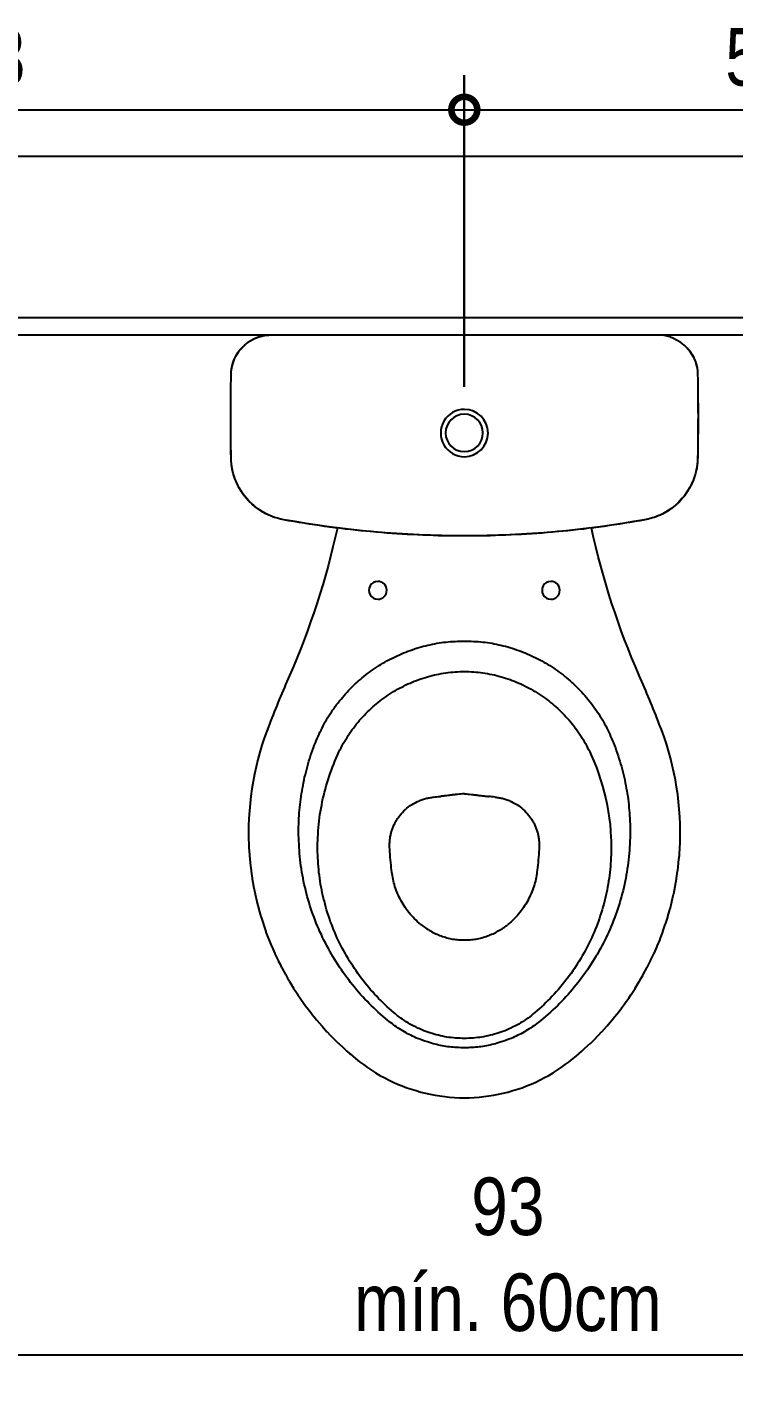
# Model space of a CAD drawing. Header units: metres. Extents: x 3 to 168, y -142 to 28.
# Drawn here: x 25.705 to 26.319, y -80.226 to -79.042 of the extents above; entities that cross this region are included whole.
import ezdxf

# ---------------------------------------------------------------- set-up
doc = ezdxf.new("R2010")
doc.units = ezdxf.units.M
for name, color, linetype in [('ARQ-ALV ACAB', 4, 'Continuous'), ('ARQ-ALV OSSO', 5, 'Continuous'), ('ARQ-DIM', 2, 'Continuous'), ('ARQ-HID', 2, 'Continuous')]:
    doc.layers.add(name, color=color, linetype=linetype)
doc.styles.add('Adesa', font='ARIALN.TTF')
doc.dimstyles.new('ADESA 1-0025', dxfattribs={"dimtxt": 0.05, "dimasz": 0.045, "dimexe": 0.03, "dimexo": 0.04, "dimgap": 0.02, "dimtad": 1, "dimtoh": 1, "dimdec": 0, "dimlfac": 100, "dimzin": 4, "dimtxsty": 'Adesa', "dimblk": 'DOTSMALL', "dimcen": 1, "dimdle": 0.03, "dimclrd": 1, "dimclre": 1, "dimclrt": 256, "dimazin": 1, "dimtm": 1e-09, "dimtfac": 1, "dimtdec": 0, "dimtix": 1, "dimtmove": 2, "dimatfit": 0, "dimldrblk": 'DOTSMALL', "dimfxl": 0.8, "dimtvp": 2, "dimtolj": 1, "dimtzin": 0, "dimarcsym": 0})

# ---------------------------------------------------------------- blocks, each defined once
blk = doc.blocks.new('ARQ-HID-BACIA CX')
blk.add_line((-0.0001, -0.175), (-0.0001, 0.175))
for points in [[(-0.0137, -0.1957), (-0.0142, -0.196), (-0.0147, -0.1964), (-0.0153, -0.1968), (-0.0158, -0.1971), (-0.0163, -0.1975), (-0.0168, -0.1978), (-0.0174, -0.1981), (-0.0179, -0.1984), (-0.0185, -0.1987), (-0.019, -0.199), (-0.0196, -0.1993), (-0.0202, -0.1995), (-0.0207, -0.1998), (-0.0213, -0.2), (-0.0219, -0.2003), (-0.0225, -0.2005), (-0.0231, -0.2007), (-0.0237, -0.2009), (-0.0243, -0.2011), (-0.0249, -0.2013), (-0.0255, -0.2015), (-0.0261, -0.2016), (-0.0267, -0.2018), (-0.0273, -0.2019), (-0.0279, -0.2021), (-0.0285, -0.2022), (-0.0292, -0.2023), (-0.0298, -0.2024), (-0.0304, -0.2025), (-0.031, -0.2025), (-0.0316, -0.2026), (-0.0323, -0.2026), (-0.0329, -0.2027), (-0.0335, -0.2027), (-0.0342, -0.2027, -0.00878), (-0.1068, -0.2028), (-0.1079, -0.2027), (-0.1091, -0.2026), (-0.1102, -0.2026), (-0.1114, -0.2025), (-0.1125, -0.2024), (-0.1136, -0.2022), (-0.1148, -0.2021), (-0.1159, -0.2019), (-0.117, -0.2017), (-0.1181, -0.2014), (-0.1192, -0.2012), (-0.1203, -0.2009), (-0.1214, -0.2006), (-0.1225, -0.2002), (-0.1236, -0.1999), (-0.1247, -0.1995), (-0.1258, -0.1991), (-0.1268, -0.1987), (-0.1279, -0.1982), (-0.1289, -0.1978), (-0.13, -0.1973), (-0.131, -0.1968), (-0.132, -0.1962), (-0.133, -0.1957), (-0.134, -0.1951), (-0.135, -0.1945), (-0.1359, -0.1939), (-0.1369, -0.1933), (-0.1378, -0.1926), (-0.1388, -0.192), (-0.1397, -0.1913), (-0.1406, -0.1906), (-0.1415, -0.1899), (-0.1423, -0.1891), (-0.1432, -0.1884), (-0.144, -0.1876), (-0.1449, -0.1868), (-0.1457, -0.186), (-0.1465, -0.1851), (-0.1472, -0.1843), (-0.148, -0.1834), (-0.1487, -0.1826), (-0.1494, -0.1817), (-0.1501, -0.1808), (-0.1508, -0.1799), (-0.1515, -0.1789), (-0.1521, -0.178), (-0.1527, -0.177), (-0.1533, -0.1761), (-0.1539, -0.1751), (-0.1545, -0.1741), (-0.155, -0.1731), (-0.1556, -0.1721), (-0.1561, -0.171), (-0.1566, -0.17), (-0.157, -0.169), (-0.1575, -0.1679), (-0.1579, -0.1668), (-0.1583, -0.1658), (-0.1586, -0.1647), (-0.159, -0.1636), (-0.1593, -0.1625), (-0.1596, -0.1614), (-0.1598, -0.1603), (-0.1601, -0.1592), (-0.1604, -0.158), (-0.1606, -0.1569), (-0.1614, -0.1525), (-0.1622, -0.148), (-0.1629, -0.1436), (-0.1636, -0.1392), (-0.1643, -0.1347), (-0.165, -0.1302), (-0.1657, -0.1258), (-0.1663, -0.1213), (-0.1669, -0.1169), (-0.1675, -0.1124), (-0.168, -0.1079), (-0.1686, -0.1034), (-0.1691, -0.099), (-0.1696, -0.0945), (-0.1701, -0.09), (-0.1705, -0.0855), (-0.1709, -0.081), (-0.1713, -0.0765), (-0.1717, -0.072), (-0.1721, -0.0675), (-0.1724, -0.0631), (-0.1727, -0.0586), (-0.173, -0.0541), (-0.1733, -0.0496), (-0.1735, -0.0451), (-0.1737, -0.0406), (-0.1739, -0.0361), (-0.1741, -0.0315), (-0.1742, -0.027), (-0.1744, -0.0225), (-0.1745, -0.018), (-0.1745, -0.0135), (-0.1746, -0.009), (-0.1746, -0.0045), (-0.1746, 0), (-0.1746, 0.0045), (-0.1746, 0.009), (-0.1745, 0.0135), (-0.1745, 0.018), (-0.1744, 0.0225), (-0.1742, 0.027), (-0.1741, 0.0315), (-0.1739, 0.0361), (-0.1737, 0.0406), (-0.1735, 0.0451), (-0.1733, 0.0496), (-0.173, 0.0541), (-0.1727, 0.0586), (-0.1724, 0.0631), (-0.1721, 0.0675), (-0.1717, 0.072), (-0.1713, 0.0765), (-0.1709, 0.081), (-0.1705, 0.0855), (-0.1701, 0.09), (-0.1696, 0.0945), (-0.1691, 0.099), (-0.1686, 0.1034), (-0.168, 0.1079), (-0.1675, 0.1124), (-0.1669, 0.1169), (-0.1663, 0.1213), (-0.1657, 0.1258), (-0.165, 0.1302), (-0.1643, 0.1347), (-0.1636, 0.1392), (-0.1629, 0.1436), (-0.1622, 0.148), (-0.1614, 0.1525), (-0.1606, 0.1569), (-0.1604, 0.158), (-0.1601, 0.1592), (-0.1598, 0.1603), (-0.1596, 0.1614), (-0.1593, 0.1625), (-0.159, 0.1636), (-0.1586, 0.1647), (-0.1583, 0.1658), (-0.1579, 0.1668), (-0.1575, 0.1679), (-0.157, 0.169), (-0.1566, 0.17), (-0.1561, 0.171), (-0.1556, 0.1721), (-0.155, 0.1731), (-0.1545, 0.1741), (-0.1539, 0.1751), (-0.1533, 0.1761), (-0.1527, 0.177), (-0.1521, 0.178), (-0.1515, 0.1789), (-0.1508, 0.1799), (-0.1501, 0.1808), (-0.1494, 0.1817), (-0.1487, 0.1826), (-0.148, 0.1834), (-0.1472, 0.1843), (-0.1465, 0.1851), (-0.1457, 0.186), (-0.1449, 0.1868), (-0.144, 0.1876), (-0.1432, 0.1884), (-0.1423, 0.1891), (-0.1415, 0.1899), (-0.1406, 0.1906), (-0.1397, 0.1913), (-0.1388, 0.192), (-0.1378, 0.1926), (-0.1369, 0.1933), (-0.1359, 0.1939), (-0.135, 0.1945), (-0.134, 0.1951), (-0.133, 0.1957), (-0.132, 0.1962), (-0.131, 0.1968), (-0.13, 0.1973), (-0.1289, 0.1978), (-0.1279, 0.1982), (-0.1268, 0.1987), (-0.1258, 0.1991), (-0.1247, 0.1995), (-0.1236, 0.1999), (-0.1225, 0.2002), (-0.1214, 0.2006), (-0.1203, 0.2009), (-0.1192, 0.2012), (-0.1181, 0.2014), (-0.117, 0.2017), (-0.1159, 0.2019), (-0.1148, 0.2021), (-0.1136, 0.2022), (-0.1125, 0.2024), (-0.1114, 0.2025), (-0.1102, 0.2026), (-0.1091, 0.2026), (-0.1079, 0.2027), (-0.1068, 0.2028, -0.00878), (-0.0342, 0.2027), (-0.0335, 0.2027), (-0.0329, 0.2027), (-0.0323, 0.2026), (-0.0316, 0.2026), (-0.031, 0.2025), (-0.0304, 0.2025), (-0.0298, 0.2024), (-0.0292, 0.2023), (-0.0285, 0.2022), (-0.0279, 0.2021), (-0.0273, 0.2019), (-0.0267, 0.2018), (-0.0261, 0.2016), (-0.0255, 0.2015), (-0.0249, 0.2013), (-0.0243, 0.2011), (-0.0237, 0.2009), (-0.0231, 0.2007), (-0.0225, 0.2005), (-0.0219, 0.2003), (-0.0213, 0.2), (-0.0207, 0.1998), (-0.0202, 0.1995), (-0.0196, 0.1993), (-0.019, 0.199), (-0.0185, 0.1987), (-0.0179, 0.1984), (-0.0174, 0.1981), (-0.0168, 0.1978), (-0.0163, 0.1975), (-0.0158, 0.1971), (-0.0153, 0.1968), (-0.0147, 0.1964), (-0.0142, 0.196), (-0.0137, 0.1957)], [(-0.0131, 0.195, 0.018828), (-0.0135, 0.1954)], [(-0.0133, -0.1951), (-0.0133, -0.1951), (-0.0133, -0.1951), (-0.0133, -0.1951), (-0.0132, -0.1951), (-0.0132, -0.195), (-0.0132, -0.195), (-0.0131, -0.1949), (-0.013, -0.1948), (-0.0129, -0.1947), (-0.0128, -0.1946), (-0.0126, -0.1945), (-0.0125, -0.1943), (-0.0116, -0.1935, 0.212488), (-0.0001, -0.1677), (-0.0001, 0.1677, 0.212488), (-0.0116, 0.1935), (-0.0125, 0.1943), (-0.0126, 0.1945), (-0.0128, 0.1946), (-0.0129, 0.1947), (-0.013, 0.1948), (-0.0131, 0.1949), (-0.0132, 0.195), (-0.0132, 0.195), (-0.0132, 0.1951), (-0.0133, 0.1951), (-0.0133, 0.1951), (-0.0133, 0.1951)], [(-0.0123, 0.1942, 0.002919), (-0.0115, 0.1935)], [(-0.1676, 0.1104), (-0.1678, 0.1104), (-0.176, 0.1123), (-0.1842, 0.1142), (-0.1925, 0.1163), (-0.2008, 0.1185), (-0.209, 0.1208), (-0.2171, 0.1231), (-0.2253, 0.1256), (-0.2335, 0.1282), (-0.2415, 0.1309), (-0.2493, 0.1336), (-0.2571, 0.1363), (-0.2648, 0.1392), (-0.2725, 0.1422), (-0.2803, 0.1453), (-0.288, 0.1486), (-0.2958, 0.1519, 0.011149), (-0.3381, 0.1694), (-0.3442, 0.1717), (-0.3503, 0.1739), (-0.3564, 0.1759), (-0.3626, 0.1778), (-0.3689, 0.1795), (-0.3751, 0.181), (-0.3815, 0.1824), (-0.3878, 0.1836), (-0.3942, 0.1847), (-0.4006, 0.1855), (-0.407, 0.1863), (-0.4135, 0.1868), (-0.42, 0.1872), (-0.4264, 0.1875), (-0.4329, 0.1875), (-0.4381, 0.1875), (-0.4384, 0.1875), (-0.4417, 0.1874), (-0.4449, 0.1872), (-0.4453, 0.1872), (-0.4517, 0.1868), (-0.4521, 0.1868), (-0.4553, 0.1865), (-0.4585, 0.1862), (-0.4589, 0.1862), (-0.4653, 0.1854), (-0.4657, 0.1853), (-0.472, 0.1844), (-0.4724, 0.1844), (-0.4788, 0.1833), (-0.4792, 0.1832), (-0.4855, 0.1819), (-0.4859, 0.1818), (-0.4921, 0.1804), (-0.4925, 0.1803), (-0.4988, 0.1787), (-0.4991, 0.1786), (-0.5053, 0.1768), (-0.5057, 0.1767), (-0.5118, 0.1747), (-0.5122, 0.1746), (-0.5183, 0.1725), (-0.5187, 0.1724), (-0.5247, 0.1701), (-0.5251, 0.17), (-0.531, 0.1675), (-0.5314, 0.1674), (-0.5373, 0.1648), (-0.5376, 0.1646), (-0.5435, 0.1618), (-0.5438, 0.1617), (-0.5467, 0.1602), (-0.5496, 0.1588), (-0.5499, 0.1586), (-0.5556, 0.1555), (-0.5559, 0.1553), (-0.5587, 0.1537), (-0.5615, 0.1521), (-0.5618, 0.1519), (-0.5646, 0.1502), (-0.5674, 0.1485), (-0.5677, 0.1484), (-0.5704, 0.1466), (-0.5731, 0.1448), (-0.5734, 0.1446), (-0.5761, 0.1428), (-0.5788, 0.1409), (-0.579, 0.1407), (-0.5817, 0.1388), (-0.5843, 0.1369), (-0.5846, 0.1367), (-0.5872, 0.1347), (-0.5897, 0.1327), (-0.59, 0.1325), (-0.5925, 0.1305), (-0.595, 0.1284), (-0.5953, 0.1282), (-0.6002, 0.124), (-0.6005, 0.1237), (-0.6053, 0.1194), (-0.6055, 0.1191), (-0.6079, 0.1169), (-0.6102, 0.1146), (-0.6105, 0.1144), (-0.6151, 0.1098), (-0.6153, 0.1095), (-0.6197, 0.1048), (-0.62, 0.1045), (-0.6221, 0.1021), (-0.6243, 0.0997), (-0.6245, 0.0994), (-0.6266, 0.097), (-0.6287, 0.0945), (-0.6314, 0.0911), (-0.6339, 0.0877), (-0.6364, 0.0842), (-0.6388, 0.0807), (-0.641, 0.0771), (-0.6432, 0.0734), (-0.6452, 0.0696), (-0.6472, 0.0658), (-0.649, 0.062), (-0.6508, 0.0581), (-0.6524, 0.0541), (-0.6539, 0.0501), (-0.6553, 0.0461), (-0.6565, 0.042), (-0.6577, 0.0379), (-0.6587, 0.0338), (-0.6596, 0.0296), (-0.6604, 0.0254), (-0.6611, 0.0212), (-0.6617, 0.017), (-0.6621, 0.0128), (-0.6624, 0.0085), (-0.6626, 0.0043), (-0.6626, 0), (-0.6626, -0.0043), (-0.6624, -0.0085), (-0.6621, -0.0128), (-0.6617, -0.017), (-0.6611, -0.0212), (-0.6604, -0.0254), (-0.6596, -0.0296), (-0.6587, -0.0338), (-0.6577, -0.0379), (-0.6565, -0.042), (-0.6553, -0.0461), (-0.6539, -0.0501), (-0.6524, -0.0541), (-0.6508, -0.0581), (-0.649, -0.062), (-0.6472, -0.0658), (-0.6452, -0.0696), (-0.6432, -0.0734), (-0.641, -0.0771), (-0.6388, -0.0807), (-0.6364, -0.0842), (-0.6339, -0.0877), (-0.6314, -0.0911), (-0.6287, -0.0945), (-0.6266, -0.097), (-0.6245, -0.0994), (-0.6243, -0.0997), (-0.6221, -0.1021), (-0.62, -0.1045), (-0.6197, -0.1048), (-0.6153, -0.1095), (-0.6151, -0.1098), (-0.6105, -0.1144), (-0.6102, -0.1146), (-0.6079, -0.1169), (-0.6055, -0.1191), (-0.6053, -0.1194), (-0.6005, -0.1237), (-0.6002, -0.124), (-0.5953, -0.1282), (-0.595, -0.1284), (-0.5925, -0.1305), (-0.59, -0.1325), (-0.5897, -0.1327), (-0.5872, -0.1347), (-0.5846, -0.1367), (-0.5843, -0.1369), (-0.5817, -0.1388), (-0.579, -0.1407), (-0.5788, -0.1409), (-0.5761, -0.1428), (-0.5734, -0.1446), (-0.5731, -0.1448), (-0.5704, -0.1466), (-0.5677, -0.1484), (-0.5674, -0.1485), (-0.5646, -0.1502), (-0.5618, -0.1519), (-0.5615, -0.1521), (-0.5587, -0.1537), (-0.5559, -0.1553), (-0.5556, -0.1555), (-0.5499, -0.1586), (-0.5496, -0.1588), (-0.5467, -0.1602), (-0.5438, -0.1617), (-0.5435, -0.1618), (-0.5376, -0.1646), (-0.5373, -0.1648), (-0.5314, -0.1674), (-0.531, -0.1675), (-0.5251, -0.17), (-0.5247, -0.1701), (-0.5187, -0.1724), (-0.5183, -0.1725), (-0.5122, -0.1746), (-0.5118, -0.1747), (-0.5057, -0.1767), (-0.5053, -0.1768), (-0.4991, -0.1786), (-0.4988, -0.1787), (-0.4925, -0.1803), (-0.4921, -0.1804), (-0.4859, -0.1818), (-0.4855, -0.1819), (-0.4792, -0.1832), (-0.4788, -0.1833), (-0.4724, -0.1844), (-0.472, -0.1844), (-0.4657, -0.1853), (-0.4653, -0.1854), (-0.4589, -0.1862), (-0.4585, -0.1862), (-0.4553, -0.1865), (-0.4521, -0.1868), (-0.4517, -0.1868), (-0.4453, -0.1872), (-0.4449, -0.1872), (-0.4417, -0.1874), (-0.4384, -0.1875), (-0.4381, -0.1875), (-0.4316, -0.1875), (-0.4251, -0.1874), (-0.4186, -0.1872), (-0.4121, -0.1867), (-0.4057, -0.1861), (-0.3992, -0.1854), (-0.3928, -0.1844), (-0.3864, -0.1834), (-0.3801, -0.1821), (-0.3738, -0.1807), (-0.3675, -0.1791), (-0.3613, -0.1774), (-0.3551, -0.1755), (-0.349, -0.1735), (-0.3429, -0.1713), (-0.3381, -0.1694, 0.011149), (-0.2958, -0.1519), (-0.288, -0.1486), (-0.2803, -0.1453), (-0.2725, -0.1422), (-0.2648, -0.1392), (-0.2571, -0.1363), (-0.2493, -0.1336), (-0.2415, -0.1309), (-0.2335, -0.1282), (-0.2253, -0.1256), (-0.2171, -0.1231), (-0.209, -0.1208), (-0.2008, -0.1185), (-0.1925, -0.1163), (-0.1842, -0.1142), (-0.176, -0.1123), (-0.1678, -0.1104), (-0.1676, -0.1104)], [(-0.5122, 0.0378), (-0.511, 0.0393), (-0.5098, 0.0407), (-0.5085, 0.042), (-0.5072, 0.0433), (-0.5059, 0.0446), (-0.5046, 0.0458), (-0.5032, 0.047), (-0.5018, 0.0482), (-0.5004, 0.0493), (-0.499, 0.0503), (-0.4975, 0.0514), (-0.496, 0.0523), (-0.4946, 0.0533), (-0.493, 0.0542), (-0.4915, 0.055), (-0.49, 0.0558), (-0.4884, 0.0566), (-0.4869, 0.0573), (-0.4853, 0.058), (-0.4838, 0.0587), (-0.4822, 0.0593), (-0.4806, 0.0598), (-0.4791, 0.0603), (-0.4775, 0.0608), (-0.4759, 0.0613), (-0.4744, 0.0617), (-0.4728, 0.062), (-0.4713, 0.0623), (-0.4697, 0.0626), (-0.4682, 0.0629), (-0.4667, 0.0631), (-0.4651, 0.0633, -0.008966), (-0.4466, 0.0649, -0.016113), (-0.4436, 0.065), (-0.4426, 0.065), (-0.4418, 0.065), (-0.4409, 0.0649), (-0.4401, 0.0649), (-0.4393, 0.0648), (-0.4384, 0.0647), (-0.4376, 0.0646), (-0.4368, 0.0645), (-0.436, 0.0644), (-0.4352, 0.0642), (-0.4344, 0.064), (-0.4336, 0.0639), (-0.4328, 0.0637), (-0.4321, 0.0635), (-0.4313, 0.0632), (-0.4305, 0.063), (-0.4298, 0.0627), (-0.429, 0.0625), (-0.4282, 0.0622), (-0.4275, 0.0619), (-0.4267, 0.0616), (-0.426, 0.0612), (-0.4253, 0.0609), (-0.4245, 0.0605), (-0.4238, 0.0602), (-0.423, 0.0598), (-0.4223, 0.0593), (-0.4216, 0.0589), (-0.4209, 0.0585), (-0.4201, 0.058), (-0.4194, 0.0575), (-0.4187, 0.057), (-0.4174, 0.056), (-0.416, 0.0549), (-0.4148, 0.0537), (-0.4135, 0.0525), (-0.4123, 0.0512), (-0.4111, 0.0499), (-0.41, 0.0485), (-0.4089, 0.047), (-0.4079, 0.0455), (-0.407, 0.0439), (-0.4061, 0.0422), (-0.4053, 0.0406), (-0.4049, 0.0397), (-0.4045, 0.0389), (-0.4042, 0.038), (-0.4039, 0.0372), (-0.4036, 0.0363), (-0.4033, 0.0354), (-0.403, 0.0346), (-0.4028, 0.0337), (-0.4025, 0.0328), (-0.4023, 0.0319), (-0.4021, 0.0311), (-0.402, 0.0302), (-0.4018, 0.0293), (-0.4017, 0.0285), (-0.4016, 0.0276), (-0.4015, 0.0267, -0.000598), (-0.4009, 0.0209)], [(-0.3986, 0, 0.006359), (-0.3992, 0.0061), (-0.3992, 0.0064), (-0.3992, 0.0066), (-0.3993, 0.0072), (-0.3993, 0.0075), (-0.3993, 0.0077), (-0.3994, 0.0083), (-0.3994, 0.0086), (-0.3995, 0.0091), (-0.3995, 0.0094), (-0.3996, 0.01), (-0.3996, 0.0103), (-0.3997, 0.0108), (-0.3998, 0.0117), (-0.3999, 0.0123), (-0.4, 0.0129), (-0.4002, 0.0144), (-0.4003, 0.0154), (-0.4003, 0.0159), (-0.4004, 0.0164), (-0.4005, 0.0169), (-0.4005, 0.0174), (-0.4006, 0.0179), (-0.4006, 0.0184), (-0.4007, 0.0189), (-0.4008, 0.0194), (-0.4008, 0.0199), (-0.4009, 0.0204), (-0.4009, 0.0209)], [(-0.3986, 0, -0.006359), (-0.3992, -0.0061), (-0.3992, -0.0064), (-0.3992, -0.0066), (-0.3993, -0.0072), (-0.3993, -0.0075), (-0.3993, -0.0077), (-0.3994, -0.0083), (-0.3994, -0.0086), (-0.3995, -0.0091), (-0.3995, -0.0094), (-0.3996, -0.01), (-0.3996, -0.0103), (-0.3997, -0.0108), (-0.3998, -0.0117), (-0.3999, -0.0123), (-0.4, -0.0129), (-0.4002, -0.0144), (-0.4003, -0.0154), (-0.4003, -0.0159), (-0.4004, -0.0164), (-0.4005, -0.0169), (-0.4005, -0.0174), (-0.4006, -0.0179), (-0.4006, -0.0184), (-0.4007, -0.0189), (-0.4008, -0.0194), (-0.4008, -0.0199), (-0.4009, -0.0204), (-0.4009, -0.0209)], [(-0.4015, -0.0267, 0.000598), (-0.4009, -0.0209)], [(-0.4015, -0.0267), (-0.4016, -0.0276), (-0.4017, -0.0285), (-0.4018, -0.0293), (-0.402, -0.0302), (-0.4021, -0.0311), (-0.4023, -0.0319), (-0.4025, -0.0328), (-0.4028, -0.0337), (-0.403, -0.0346), (-0.4033, -0.0354), (-0.4036, -0.0363), (-0.4039, -0.0372), (-0.4042, -0.038), (-0.4045, -0.0389), (-0.4049, -0.0397), (-0.4053, -0.0406), (-0.4061, -0.0422), (-0.407, -0.0439), (-0.4079, -0.0455), (-0.4089, -0.047), (-0.41, -0.0485), (-0.4111, -0.0499), (-0.4123, -0.0512), (-0.4135, -0.0525), (-0.4148, -0.0537), (-0.416, -0.0549), (-0.4174, -0.056), (-0.4187, -0.057), (-0.4194, -0.0575), (-0.4201, -0.058), (-0.4209, -0.0585), (-0.4216, -0.0589), (-0.4223, -0.0593), (-0.423, -0.0598), (-0.4238, -0.0602), (-0.4245, -0.0605), (-0.4253, -0.0609), (-0.426, -0.0612), (-0.4267, -0.0616), (-0.4275, -0.0619), (-0.4282, -0.0622), (-0.429, -0.0625), (-0.4298, -0.0627), (-0.4305, -0.063), (-0.4313, -0.0632), (-0.4321, -0.0635), (-0.4328, -0.0637), (-0.4336, -0.0639), (-0.4344, -0.064), (-0.4352, -0.0642), (-0.436, -0.0644), (-0.4368, -0.0645), (-0.4376, -0.0646), (-0.4384, -0.0647), (-0.4393, -0.0648), (-0.4401, -0.0649), (-0.4409, -0.0649), (-0.4418, -0.065), (-0.4426, -0.065), (-0.4436, -0.065, -0.016113), (-0.4466, -0.0649, -0.008966), (-0.4651, -0.0633), (-0.4667, -0.0631), (-0.4682, -0.0629), (-0.4697, -0.0626), (-0.4713, -0.0623), (-0.4728, -0.062), (-0.4744, -0.0617), (-0.4759, -0.0613), (-0.4775, -0.0608), (-0.4791, -0.0603), (-0.4806, -0.0598), (-0.4822, -0.0593), (-0.4838, -0.0587), (-0.4853, -0.058), (-0.4869, -0.0573), (-0.4884, -0.0566), (-0.49, -0.0558), (-0.4915, -0.055), (-0.493, -0.0542), (-0.4946, -0.0533), (-0.496, -0.0523), (-0.4975, -0.0514), (-0.499, -0.0503), (-0.5004, -0.0493), (-0.5018, -0.0482), (-0.5032, -0.047), (-0.5046, -0.0458), (-0.5059, -0.0446), (-0.5072, -0.0433), (-0.5085, -0.042), (-0.5098, -0.0407), (-0.511, -0.0393), (-0.5122, -0.0378)], [(-0.0136, -0.1955, 0.018828), (-0.0132, -0.1951)]]:
    blk.add_lwpolyline(points, format="xyb")
at = {"ltscale": 0.000466036}
blk.add_lwpolyline([(-0.0133, -0.1951), (-0.0133, -0.1952, -0.017665), (-0.0136, -0.1955, -0.039631), (-0.0138, -0.1956, -0.158216), (-0.0342, -0.2027, -0.008778), (-0.1068, -0.2027), (-0.1095, -0.2026), (-0.1122, -0.2023), (-0.1149, -0.202), (-0.1176, -0.2014), (-0.1203, -0.2008), (-0.1229, -0.2), (-0.1255, -0.1991), (-0.128, -0.1981), (-0.1305, -0.1969), (-0.1329, -0.1957), (-0.1352, -0.1943), (-0.1375, -0.1928), (-0.1397, -0.1912), (-0.1418, -0.1894), (-0.1439, -0.1876), (-0.1458, -0.1857), (-0.1477, -0.1837), (-0.1494, -0.1816), (-0.151, -0.1794), (-0.1526, -0.1772), (-0.154, -0.1748), (-0.1553, -0.1724), (-0.1565, -0.17), (-0.1575, -0.1675), (-0.1585, -0.1649), (-0.1593, -0.1623), (-0.16, -0.1597), (-0.1605, -0.1569, -0.044623), (-0.1746, 0, -0.044623), (-0.1605, 0.1569), (-0.16, 0.1597), (-0.1593, 0.1623), (-0.1585, 0.1649), (-0.1575, 0.1675), (-0.1565, 0.17), (-0.1553, 0.1724), (-0.154, 0.1748), (-0.1526, 0.1772), (-0.151, 0.1794), (-0.1494, 0.1816), (-0.1477, 0.1837), (-0.1458, 0.1857), (-0.1439, 0.1876), (-0.1418, 0.1894), (-0.1397, 0.1912), (-0.1375, 0.1928), (-0.1352, 0.1943), (-0.1329, 0.1957), (-0.1305, 0.1969), (-0.128, 0.1981), (-0.1255, 0.1991), (-0.1229, 0.2), (-0.1203, 0.2008), (-0.1176, 0.2014), (-0.1149, 0.202), (-0.1122, 0.2023), (-0.1095, 0.2026), (-0.1068, 0.2027, -0.008778), (-0.0342, 0.2027, -0.158216), (-0.0138, 0.1956, -0.039631), (-0.0136, 0.1955, -0.017665), (-0.0133, 0.1952), (-0.0133, 0.1951)], format="xyb", dxfattribs=at)
at = {"ltscale": 0.00311}
for points in [[(-0.1068, 0.2021), (-0.1068, 0.2027)], [(-0.1068, -0.2021), (-0.1068, -0.2027)]]:
    blk.add_lwpolyline(points, dxfattribs=at)
at = {"ltscale": 0.00156}
blk.add_lwpolyline([(-0.0131, 0.1951), (-0.0133, 0.1953)], dxfattribs=at)
for points in [[(-0.0133, 0.1951), (-0.0133, 0.1951)], [(-0.0115, 0.1936), (-0.0109, 0.1931), (-0.0103, 0.1925), (-0.0097, 0.1919), (-0.0091, 0.1913), (-0.0086, 0.1907), (-0.008, 0.19), (-0.0075, 0.1894), (-0.007, 0.1887), (-0.0065, 0.1881), (-0.006, 0.1874), (-0.0055, 0.1867), (-0.0051, 0.186), (-0.0047, 0.1853), (-0.0043, 0.1845), (-0.0039, 0.1838), (-0.0035, 0.1831), (-0.0031, 0.1823), (-0.0028, 0.1815), (-0.0025, 0.1808), (-0.0022, 0.18), (-0.0019, 0.1792), (-0.0016, 0.1784), (-0.0014, 0.1776), (-0.0012, 0.1768), (-0.001, 0.176), (-0.0008, 0.1752), (-0.0006, 0.1744), (-0.0005, 0.1736), (-0.0003, 0.1728), (-0.0002, 0.1719), (-0.0001, 0.1711), (-0.0001, 0.1703), (0, 0.1694), (0, 0.1686), (0, 0.1678)], [(0, 0.1677), (0, -0.1677)], [(-0.5122, 0.0378), (-0.513, 0.0368), (-0.5137, 0.0358), (-0.5145, 0.0348), (-0.5152, 0.0338), (-0.5159, 0.0327), (-0.5165, 0.0316), (-0.5172, 0.0306), (-0.5178, 0.0295), (-0.5185, 0.0283), (-0.519, 0.0272), (-0.5196, 0.0261), (-0.5202, 0.0249), (-0.5207, 0.0237), (-0.5212, 0.0225), (-0.5217, 0.0214), (-0.5221, 0.0201), (-0.5225, 0.0189), (-0.5229, 0.0177), (-0.5233, 0.0165), (-0.5236, 0.0152), (-0.524, 0.014), (-0.5243, 0.0127), (-0.5245, 0.0115), (-0.5248, 0.0102), (-0.525, 0.009), (-0.5251, 0.0077), (-0.5253, 0.0064), (-0.5254, 0.0051), (-0.5255, 0.0039), (-0.5256, 0.0026), (-0.5256, 0.0013), (-0.5256, 0), (-0.5256, -0.0013), (-0.5256, -0.0026), (-0.5255, -0.0039), (-0.5254, -0.0051), (-0.5253, -0.0064), (-0.5251, -0.0077), (-0.525, -0.009), (-0.5248, -0.0102), (-0.5245, -0.0115), (-0.5243, -0.0127), (-0.524, -0.014), (-0.5236, -0.0152), (-0.5233, -0.0165), (-0.5229, -0.0177), (-0.5225, -0.0189), (-0.5221, -0.0201), (-0.5217, -0.0214), (-0.5212, -0.0225), (-0.5207, -0.0237), (-0.5202, -0.0249), (-0.5196, -0.0261), (-0.519, -0.0272), (-0.5185, -0.0283), (-0.5178, -0.0295), (-0.5172, -0.0306), (-0.5165, -0.0316), (-0.5159, -0.0327), (-0.5152, -0.0337), (-0.5145, -0.0348), (-0.5137, -0.0358), (-0.513, -0.0368), (-0.5122, -0.0378)], [(-0.0115, -0.1936), (-0.0116, -0.1938), (-0.0117, -0.1938), (-0.0119, -0.194), (-0.0123, -0.1944), (-0.0126, -0.1947), (-0.0128, -0.1948), (-0.0129, -0.1949), (-0.013, -0.1949), (-0.013, -0.195), (-0.0131, -0.195), (-0.0131, -0.1951)]]:
    blk.add_lwpolyline(points)
at = {"ltscale": 0.00179}
for points in [[(-0.0004, 0.1677), (-0.0001, 0.1677)], [(-0.0004, -0.1677), (-0.0001, -0.1677)]]:
    blk.add_lwpolyline(points, dxfattribs=at)
for points in [[(-0.2659, 0), (-0.2659, -0.002), (-0.266, -0.004), (-0.2661, -0.006), (-0.2662, -0.008), (-0.2663, -0.01), (-0.2664, -0.012), (-0.2666, -0.014), (-0.2668, -0.016), (-0.267, -0.018), (-0.2673, -0.02), (-0.2676, -0.022), (-0.2679, -0.024), (-0.2683, -0.026), (-0.2687, -0.0279), (-0.2691, -0.0299), (-0.2696, -0.0318), (-0.27, -0.0338), (-0.2705, -0.0357), (-0.2711, -0.0377), (-0.2716, -0.0396), (-0.2722, -0.0415), (-0.2728, -0.0434), (-0.2735, -0.0453), (-0.2741, -0.0472), (-0.2748, -0.0491), (-0.2755, -0.051), (-0.2763, -0.0528), (-0.2771, -0.0547), (-0.2779, -0.0565), (-0.2787, -0.0584), (-0.2796, -0.0602), (-0.2804, -0.062), (-0.2813, -0.0638), (-0.2823, -0.0656), (-0.2832, -0.0673), (-0.2842, -0.0691), (-0.2852, -0.0708), (-0.2863, -0.0725), (-0.2873, -0.0742), (-0.2884, -0.0759), (-0.2895, -0.0776), (-0.2907, -0.0793), (-0.2918, -0.0809), (-0.293, -0.0825), (-0.2942, -0.0841), (-0.2954, -0.0857), (-0.2967, -0.0873), (-0.2979, -0.0888), (-0.2992, -0.0904), (-0.3005, -0.0919), (-0.3019, -0.0934), (-0.3032, -0.0949), (-0.3046, -0.0963), (-0.306, -0.0978), (-0.3074, -0.0992), (-0.3089, -0.1006), (-0.3103, -0.102), (-0.3118, -0.1033), (-0.3133, -0.1046), (-0.3149, -0.106), (-0.3164, -0.1072), (-0.3179, -0.1085), (-0.3195, -0.1098), (-0.3211, -0.111), (-0.3227, -0.1122), (-0.3244, -0.1133), (-0.326, -0.1145), (-0.3277, -0.1156), (-0.3293, -0.1167), (-0.331, -0.1178), (-0.3327, -0.1189), (-0.3344, -0.1199), (-0.3362, -0.1209), (-0.3379, -0.1219), (-0.3397, -0.1228), (-0.3415, -0.1237), (-0.3433, -0.1246), (-0.3451, -0.1255), (-0.3469, -0.1263), (-0.3488, -0.1271), (-0.3506, -0.1279), (-0.3525, -0.1287), (-0.3543, -0.1295), (-0.3566, -0.1304), (-0.3588, -0.1312), (-0.3611, -0.132), (-0.3634, -0.1328), (-0.3657, -0.1336), (-0.368, -0.1343), (-0.3703, -0.1351), (-0.3726, -0.1357), (-0.3749, -0.1364), (-0.3772, -0.137), (-0.3796, -0.1376), (-0.3819, -0.1382), (-0.3843, -0.1388), (-0.3866, -0.1393), (-0.389, -0.1398), (-0.3913, -0.1402), (-0.3937, -0.1407), (-0.3961, -0.1411), (-0.3985, -0.1415), (-0.4008, -0.1419), (-0.4032, -0.1422), (-0.4056, -0.1425), (-0.408, -0.1428), (-0.4104, -0.143), (-0.4128, -0.1433), (-0.4152, -0.1435), (-0.4176, -0.1436), (-0.42, -0.1438), (-0.4225, -0.1439), (-0.4249, -0.144), (-0.4273, -0.1441), (-0.4297, -0.1441), (-0.4321, -0.1441), (-0.4345, -0.1441), (-0.4369, -0.144), (-0.4396, -0.1439), (-0.4423, -0.1437), (-0.4451, -0.1436), (-0.4478, -0.1434), (-0.4505, -0.1432), (-0.4532, -0.143), (-0.4559, -0.1427), (-0.4586, -0.1424), (-0.4613, -0.142), (-0.4639, -0.1416), (-0.4666, -0.1412), (-0.4693, -0.1407), (-0.472, -0.1402), (-0.4746, -0.1397), (-0.4773, -0.1391), (-0.4799, -0.1385), (-0.4826, -0.1379), (-0.4852, -0.1372), (-0.4878, -0.1365), (-0.4904, -0.1358), (-0.493, -0.135), (-0.4956, -0.1342), (-0.4982, -0.1333), (-0.5008, -0.1325), (-0.5033, -0.1316), (-0.5059, -0.1306), (-0.5084, -0.1297), (-0.5109, -0.1287), (-0.5135, -0.1276), (-0.516, -0.1266), (-0.5184, -0.1255), (-0.5209, -0.1243), (-0.5234, -0.1232), (-0.5258, -0.122), (-0.5282, -0.1208), (-0.5306, -0.1195), (-0.533, -0.1182), (-0.5354, -0.1169), (-0.5378, -0.1156), (-0.5401, -0.1142), (-0.5424, -0.1128), (-0.5447, -0.1114), (-0.547, -0.1099), (-0.5493, -0.1084), (-0.5515, -0.1069), (-0.5538, -0.1053), (-0.556, -0.1038), (-0.5581, -0.1022), (-0.5603, -0.1005), (-0.5625, -0.0989), (-0.5646, -0.0972), (-0.5667, -0.0955), (-0.5688, -0.0937), (-0.5708, -0.092), (-0.5729, -0.0902), (-0.5749, -0.0883), (-0.5769, -0.0865), (-0.5788, -0.0846), (-0.5808, -0.0827), (-0.5827, -0.0808), (-0.5846, -0.0788), (-0.5864, -0.0769), (-0.5882, -0.0748), (-0.59, -0.0728), (-0.5918, -0.0708), (-0.5936, -0.0688), (-0.5954, -0.0667), (-0.5964, -0.0654), (-0.5974, -0.0642), (-0.5983, -0.0629), (-0.5993, -0.0616), (-0.6003, -0.0603), (-0.6012, -0.059), (-0.6021, -0.0576), (-0.6029, -0.0563), (-0.6038, -0.0549), (-0.6046, -0.0535), (-0.6054, -0.0521), (-0.6062, -0.0507), (-0.607, -0.0493), (-0.6077, -0.0479), (-0.6084, -0.0465), (-0.6091, -0.045), (-0.6098, -0.0436), (-0.6105, -0.0421), (-0.6111, -0.0406), (-0.6119, -0.0387), (-0.6127, -0.0366), (-0.6135, -0.0343), (-0.6142, -0.0321), (-0.6148, -0.0302), (-0.6153, -0.0286), (-0.6157, -0.027), (-0.6161, -0.0255), (-0.6165, -0.0239), (-0.6169, -0.0224), (-0.6172, -0.0208), (-0.6175, -0.0192), (-0.6178, -0.0176), (-0.618, -0.016), (-0.6183, -0.0144), (-0.6185, -0.0129), (-0.6187, -0.0113), (-0.6188, -0.0097), (-0.619, -0.0081), (-0.6191, -0.0065), (-0.6191, -0.0048), (-0.6192, -0.0032), (-0.6192, -0.0016), (-0.6193, 0), (-0.6192, 0.0016), (-0.6192, 0.0032), (-0.6191, 0.0048), (-0.6191, 0.0065), (-0.619, 0.0081), (-0.6188, 0.0097), (-0.6187, 0.0113), (-0.6185, 0.0129), (-0.6183, 0.0144), (-0.618, 0.016), (-0.6178, 0.0176), (-0.6175, 0.0192), (-0.6172, 0.0208), (-0.6169, 0.0224), (-0.6165, 0.0239), (-0.6161, 0.0255), (-0.6157, 0.027), (-0.6153, 0.0286), (-0.6148, 0.0302), (-0.6142, 0.0321), (-0.6135, 0.0343), (-0.6127, 0.0366), (-0.6119, 0.0387), (-0.6111, 0.0406), (-0.6105, 0.0421), (-0.6098, 0.0436), (-0.6091, 0.045), (-0.6084, 0.0465), (-0.6077, 0.0479), (-0.607, 0.0493), (-0.6062, 0.0507), (-0.6054, 0.0521), (-0.6046, 0.0535), (-0.6038, 0.0549), (-0.6029, 0.0563), (-0.6021, 0.0576), (-0.6012, 0.059), (-0.6003, 0.0603), (-0.5993, 0.0616), (-0.5983, 0.0629), (-0.5974, 0.0642), (-0.5964, 0.0654), (-0.5954, 0.0667), (-0.5936, 0.0688), (-0.5918, 0.0708), (-0.59, 0.0728), (-0.5882, 0.0748), (-0.5864, 0.0769), (-0.5846, 0.0788), (-0.5827, 0.0808), (-0.5808, 0.0827), (-0.5788, 0.0846), (-0.5769, 0.0865), (-0.5749, 0.0883), (-0.5729, 0.0902), (-0.5708, 0.092), (-0.5688, 0.0937), (-0.5667, 0.0955), (-0.5646, 0.0972), (-0.5625, 0.0989), (-0.5603, 0.1005), (-0.5581, 0.1022), (-0.556, 0.1038), (-0.5538, 0.1053), (-0.5515, 0.1069), (-0.5493, 0.1084), (-0.547, 0.1099), (-0.5447, 0.1114), (-0.5424, 0.1128), (-0.5401, 0.1142), (-0.5378, 0.1156), (-0.5354, 0.1169), (-0.533, 0.1182), (-0.5306, 0.1195), (-0.5282, 0.1208), (-0.5258, 0.122), (-0.5234, 0.1232), (-0.5209, 0.1243), (-0.5184, 0.1255), (-0.516, 0.1266), (-0.5135, 0.1276), (-0.5109, 0.1287), (-0.5084, 0.1297), (-0.5059, 0.1306), (-0.5033, 0.1316), (-0.5008, 0.1325), (-0.4982, 0.1333), (-0.4956, 0.1342), (-0.493, 0.135), (-0.4904, 0.1358), (-0.4878, 0.1365), (-0.4852, 0.1372), (-0.4826, 0.1379), (-0.4799, 0.1385), (-0.4773, 0.1391), (-0.4746, 0.1397), (-0.472, 0.1402), (-0.4693, 0.1407), (-0.4666, 0.1412), (-0.4639, 0.1416), (-0.4613, 0.142), (-0.4586, 0.1424), (-0.4559, 0.1427), (-0.4532, 0.143), (-0.4505, 0.1432), (-0.4478, 0.1434), (-0.4451, 0.1436), (-0.4423, 0.1437), (-0.4396, 0.1439), (-0.4369, 0.144), (-0.4345, 0.1441), (-0.4321, 0.1441), (-0.4297, 0.1441), (-0.4273, 0.1441), (-0.4249, 0.144), (-0.4225, 0.1439), (-0.42, 0.1438), (-0.4176, 0.1436), (-0.4152, 0.1435), (-0.4128, 0.1433), (-0.4104, 0.143), (-0.408, 0.1428), (-0.4056, 0.1425), (-0.4032, 0.1422), (-0.4008, 0.1419), (-0.3985, 0.1415), (-0.3961, 0.1411), (-0.3937, 0.1407), (-0.3913, 0.1402), (-0.389, 0.1398), (-0.3866, 0.1393), (-0.3843, 0.1388), (-0.3819, 0.1382), (-0.3796, 0.1376), (-0.3772, 0.137), (-0.3749, 0.1364), (-0.3726, 0.1357), (-0.3703, 0.1351), (-0.368, 0.1343), (-0.3657, 0.1336), (-0.3634, 0.1328), (-0.3611, 0.132), (-0.3588, 0.1312), (-0.3566, 0.1304), (-0.3543, 0.1295), (-0.3525, 0.1287), (-0.3506, 0.1279), (-0.3488, 0.1271), (-0.3469, 0.1263), (-0.3451, 0.1255), (-0.3433, 0.1246), (-0.3415, 0.1237), (-0.3397, 0.1228), (-0.3379, 0.1219), (-0.3362, 0.1209), (-0.3344, 0.1199), (-0.3327, 0.1189), (-0.331, 0.1178), (-0.3293, 0.1167), (-0.3277, 0.1156), (-0.326, 0.1145), (-0.3244, 0.1133), (-0.3227, 0.1122), (-0.3211, 0.111), (-0.3195, 0.1098), (-0.3179, 0.1085), (-0.3164, 0.1072), (-0.3149, 0.106), (-0.3133, 0.1046), (-0.3118, 0.1033), (-0.3103, 0.102), (-0.3089, 0.1006), (-0.3074, 0.0992), (-0.306, 0.0978), (-0.3046, 0.0963), (-0.3032, 0.0949), (-0.3019, 0.0934), (-0.3005, 0.0919), (-0.2992, 0.0904), (-0.2979, 0.0888), (-0.2967, 0.0873), (-0.2954, 0.0857), (-0.2942, 0.0841), (-0.293, 0.0825), (-0.2918, 0.0809), (-0.2907, 0.0793), (-0.2895, 0.0776), (-0.2884, 0.0759), (-0.2873, 0.0742), (-0.2863, 0.0725), (-0.2852, 0.0708), (-0.2842, 0.0691), (-0.2832, 0.0673), (-0.2823, 0.0656), (-0.2813, 0.0638), (-0.2804, 0.062), (-0.2796, 0.0602), (-0.2787, 0.0584), (-0.2779, 0.0565), (-0.2771, 0.0547), (-0.2763, 0.0528), (-0.2755, 0.051), (-0.2748, 0.0491), (-0.2741, 0.0472), (-0.2735, 0.0453), (-0.2728, 0.0434), (-0.2722, 0.0415), (-0.2716, 0.0396), (-0.2711, 0.0377), (-0.2705, 0.0357), (-0.27, 0.0338), (-0.2696, 0.0318), (-0.2691, 0.0299), (-0.2687, 0.0279), (-0.2683, 0.026), (-0.2679, 0.024), (-0.2676, 0.022), (-0.2673, 0.02), (-0.267, 0.018), (-0.2668, 0.016), (-0.2666, 0.014), (-0.2664, 0.012), (-0.2663, 0.01), (-0.2662, 0.008), (-0.2661, 0.006), (-0.266, 0.004), (-0.2659, 0.002)], [(-0.5887, 0.0612), (-0.587, 0.0632), (-0.5853, 0.0651), (-0.5836, 0.0671), (-0.5818, 0.0689), (-0.58, 0.0708), (-0.5782, 0.0726), (-0.5764, 0.0745), (-0.5745, 0.0762), (-0.5726, 0.078), (-0.5707, 0.0797), (-0.5688, 0.0815), (-0.5668, 0.0831), (-0.5648, 0.0848), (-0.5628, 0.0864), (-0.5608, 0.088), (-0.5587, 0.0896), (-0.5567, 0.0911), (-0.5546, 0.0927), (-0.5525, 0.0941), (-0.5504, 0.0956), (-0.5482, 0.097), (-0.546, 0.0984), (-0.5439, 0.0998), (-0.5416, 0.1011), (-0.5394, 0.1024), (-0.5372, 0.1037), (-0.5349, 0.1049), (-0.5327, 0.1061), (-0.5304, 0.1073), (-0.5281, 0.1085), (-0.5258, 0.1096), (-0.5234, 0.1107), (-0.5211, 0.1117), (-0.5187, 0.1127), (-0.5164, 0.1137), (-0.514, 0.1147), (-0.5116, 0.1156), (-0.5092, 0.1165), (-0.5067, 0.1173), (-0.5043, 0.1181), (-0.5019, 0.1189), (-0.4994, 0.1197), (-0.497, 0.1204), (-0.4945, 0.1211), (-0.492, 0.1217), (-0.4895, 0.1224), (-0.4871, 0.1229), (-0.4846, 0.1235), (-0.4821, 0.124), (-0.4796, 0.1245), (-0.477, 0.1249), (-0.4745, 0.1253), (-0.472, 0.1257), (-0.4695, 0.126), (-0.4669, 0.1264), (-0.4644, 0.1266), (-0.4619, 0.1269), (-0.4593, 0.1271), (-0.4568, 0.1272), (-0.4543, 0.1274), (-0.4517, 0.1275), (-0.4492, 0.1276), (-0.4466, 0.1276), (-0.4441, 0.1276), (-0.4416, 0.1276), (-0.439, 0.1275), (-0.4365, 0.1274), (-0.4336, 0.1272), (-0.4308, 0.127), (-0.4279, 0.1268), (-0.4251, 0.1265), (-0.4223, 0.1262), (-0.4195, 0.1259), (-0.4167, 0.1255), (-0.414, 0.125), (-0.4112, 0.1245), (-0.4084, 0.124), (-0.4056, 0.1235), (-0.4028, 0.1229), (-0.4001, 0.1222), (-0.3973, 0.1215), (-0.3946, 0.1208), (-0.3918, 0.12), (-0.3891, 0.1192), (-0.3864, 0.1184), (-0.3836, 0.1175), (-0.3809, 0.1166), (-0.3782, 0.1156), (-0.3756, 0.1146), (-0.3729, 0.1135), (-0.3702, 0.1125), (-0.3676, 0.1113), (-0.365, 0.1102), (-0.3623, 0.109), (-0.3605, 0.1081), (-0.3586, 0.1071), (-0.3568, 0.1062), (-0.355, 0.1052), (-0.3532, 0.1042), (-0.3514, 0.1031), (-0.3497, 0.102), (-0.3479, 0.1009), (-0.3462, 0.0998), (-0.3445, 0.0986), (-0.3428, 0.0974), (-0.3412, 0.0962), (-0.3395, 0.095), (-0.3379, 0.0937), (-0.3364, 0.0924), (-0.3348, 0.0911), (-0.3332, 0.0897), (-0.3317, 0.0883), (-0.3302, 0.0869), (-0.3288, 0.0855), (-0.3273, 0.0841), (-0.3259, 0.0826), (-0.3245, 0.0811), (-0.3231, 0.0796), (-0.3218, 0.0781), (-0.3205, 0.0765), (-0.3192, 0.0749), (-0.3179, 0.0733), (-0.3167, 0.0717), (-0.3155, 0.0701), (-0.3143, 0.0684), (-0.3131, 0.0667), (-0.312, 0.0651), (-0.3109, 0.0633), (-0.3099, 0.0616), (-0.3088, 0.0599), (-0.3078, 0.0581), (-0.3068, 0.0563), (-0.3059, 0.0545), (-0.305, 0.0527), (-0.3041, 0.0509), (-0.3032, 0.0491), (-0.3024, 0.0472), (-0.3016, 0.0453), (-0.3008, 0.0435), (-0.3001, 0.0416), (-0.2994, 0.0397), (-0.2987, 0.0378), (-0.2981, 0.0358), (-0.2975, 0.0339), (-0.2969, 0.032), (-0.2964, 0.03), (-0.2959, 0.028), (-0.2954, 0.0261), (-0.295, 0.0241), (-0.2946, 0.0221), (-0.2942, 0.0201), (-0.2939, 0.0181), (-0.2936, 0.0161), (-0.2933, 0.0141), (-0.2931, 0.0121), (-0.2929, 0.0101), (-0.2927, 0.0081), (-0.2926, 0.0061), (-0.2925, 0.004), (-0.2925, 0.002), (-0.2925, 0), (-0.2925, -0.002), (-0.2925, -0.004), (-0.2926, -0.0061), (-0.2927, -0.0081), (-0.2929, -0.0101), (-0.2931, -0.0121), (-0.2933, -0.0141), (-0.2936, -0.0161), (-0.2939, -0.0181), (-0.2942, -0.0201), (-0.2946, -0.0221), (-0.295, -0.0241), (-0.2954, -0.0261), (-0.2959, -0.028), (-0.2964, -0.03), (-0.2969, -0.032), (-0.2975, -0.0339), (-0.2981, -0.0358), (-0.2987, -0.0378), (-0.2994, -0.0397), (-0.3001, -0.0416), (-0.3008, -0.0435), (-0.3016, -0.0453), (-0.3024, -0.0472), (-0.3032, -0.0491), (-0.3041, -0.0509), (-0.305, -0.0527), (-0.3059, -0.0545), (-0.3068, -0.0563), (-0.3078, -0.0581), (-0.3088, -0.0599), (-0.3099, -0.0616), (-0.3109, -0.0633), (-0.312, -0.0651), (-0.3131, -0.0667), (-0.3143, -0.0684), (-0.3155, -0.0701), (-0.3167, -0.0717), (-0.3179, -0.0733), (-0.3192, -0.0749), (-0.3205, -0.0765), (-0.3218, -0.0781), (-0.3231, -0.0796), (-0.3245, -0.0811), (-0.3259, -0.0826), (-0.3273, -0.0841), (-0.3288, -0.0855), (-0.3302, -0.0869), (-0.3317, -0.0883), (-0.3332, -0.0897), (-0.3348, -0.0911), (-0.3364, -0.0924), (-0.3379, -0.0937), (-0.3395, -0.095), (-0.3412, -0.0962), (-0.3428, -0.0974), (-0.3445, -0.0986), (-0.3462, -0.0998), (-0.3479, -0.1009), (-0.3497, -0.102), (-0.3514, -0.1031), (-0.3532, -0.1042), (-0.355, -0.1052), (-0.3568, -0.1062), (-0.3586, -0.1071), (-0.3605, -0.1081), (-0.3623, -0.109), (-0.3651, -0.1102), (-0.3704, -0.1125), (-0.3757, -0.1147), (-0.3811, -0.1166), (-0.3865, -0.1184), (-0.392, -0.1201), (-0.3975, -0.1216), (-0.403, -0.1229), (-0.4085, -0.124), (-0.4141, -0.125), (-0.4197, -0.1259), (-0.4253, -0.1266), (-0.4309, -0.1271), (-0.4365, -0.1274), (-0.439, -0.1275), (-0.4416, -0.1276), (-0.4441, -0.1276), (-0.4466, -0.1276), (-0.4492, -0.1276), (-0.4517, -0.1275), (-0.4543, -0.1274), (-0.4568, -0.1272), (-0.4593, -0.1271), (-0.4619, -0.1269), (-0.4644, -0.1266), (-0.4669, -0.1264), (-0.4695, -0.126), (-0.472, -0.1257), (-0.4745, -0.1253), (-0.477, -0.1249), (-0.4796, -0.1245), (-0.4821, -0.124), (-0.4846, -0.1235), (-0.4871, -0.1229), (-0.4895, -0.1224), (-0.492, -0.1217), (-0.4945, -0.1211), (-0.497, -0.1204), (-0.4994, -0.1197), (-0.5019, -0.1189), (-0.5043, -0.1181), (-0.5067, -0.1173), (-0.5092, -0.1165), (-0.5116, -0.1156), (-0.514, -0.1147), (-0.5164, -0.1137), (-0.5187, -0.1127), (-0.5211, -0.1117), (-0.5234, -0.1107), (-0.5258, -0.1096), (-0.5281, -0.1085), (-0.5304, -0.1073), (-0.5327, -0.1061), (-0.5349, -0.1049), (-0.5372, -0.1037), (-0.5394, -0.1024), (-0.5416, -0.1011), (-0.5439, -0.0998), (-0.546, -0.0984), (-0.5482, -0.097), (-0.5504, -0.0956), (-0.5525, -0.0941), (-0.5546, -0.0927), (-0.5567, -0.0911), (-0.5587, -0.0896), (-0.5608, -0.088), (-0.5628, -0.0864), (-0.5648, -0.0848), (-0.5668, -0.0831), (-0.5688, -0.0815), (-0.5707, -0.0797), (-0.5726, -0.078), (-0.5745, -0.0762), (-0.5764, -0.0745), (-0.5782, -0.0726), (-0.58, -0.0708), (-0.5818, -0.0689), (-0.5836, -0.0671), (-0.5853, -0.0651), (-0.587, -0.0632), (-0.5887, -0.0612), (-0.5899, -0.0598), (-0.5911, -0.0583), (-0.5923, -0.0568), (-0.5934, -0.0553), (-0.5945, -0.0537), (-0.5956, -0.0521), (-0.5966, -0.0505), (-0.5976, -0.0489), (-0.5986, -0.0473), (-0.5995, -0.0456), (-0.6004, -0.0439), (-0.6012, -0.0423), (-0.6021, -0.0405), (-0.6029, -0.0388), (-0.6036, -0.0371), (-0.6044, -0.0353), (-0.605, -0.0335), (-0.6057, -0.0317), (-0.6063, -0.0299), (-0.6069, -0.0281), (-0.6074, -0.0263), (-0.6079, -0.0245), (-0.6084, -0.0226), (-0.6088, -0.0208), (-0.6092, -0.0189), (-0.6096, -0.017), (-0.6099, -0.0152), (-0.6102, -0.0133), (-0.6104, -0.0114), (-0.6106, -0.0095), (-0.6108, -0.0076), (-0.6109, -0.0057), (-0.611, -0.0038), (-0.6111, -0.0019), (-0.6111, 0), (-0.6111, 0.0019), (-0.611, 0.0038), (-0.6109, 0.0057), (-0.6108, 0.0076), (-0.6106, 0.0095), (-0.6104, 0.0114), (-0.6102, 0.0133), (-0.6099, 0.0152), (-0.6096, 0.017), (-0.6092, 0.0189), (-0.6088, 0.0208), (-0.6084, 0.0226), (-0.6079, 0.0245), (-0.6074, 0.0263), (-0.6069, 0.0281), (-0.6063, 0.0299), (-0.6057, 0.0317), (-0.605, 0.0335), (-0.6044, 0.0353), (-0.6036, 0.0371), (-0.6029, 0.0388), (-0.6021, 0.0405), (-0.6012, 0.0423), (-0.6004, 0.0439), (-0.5995, 0.0456), (-0.5986, 0.0473), (-0.5976, 0.0489), (-0.5966, 0.0505), (-0.5956, 0.0521), (-0.5945, 0.0537), (-0.5934, 0.0553), (-0.5923, 0.0568), (-0.5911, 0.0583), (-0.5899, 0.0598)]]:
    blk.add_lwpolyline(points, close=True)
for points in [[(-0.2141, 0.0752, 1), (-0.2296, 0.0752, 1)], [(-0.0647, 0, 1), (-0.1058, 0, 1)], [(-0.0689, 0.0001, 1), (-0.1014, 0.0001, 1)], [(-0.2141, -0.0752, 1), (-0.2296, -0.0752, 1)]]:
    blk.add_lwpolyline(points, format="xyb", close=True)
at = {"ltscale": 0.0005513}
blk.add_lwpolyline([(-0.3986, 0), (-0.3985, 0)], dxfattribs=at)
at = {"ltscale": 0.003392}
blk.add_lwpolyline([(-0.1598, -0.1568), (-0.1605, -0.1569)], dxfattribs=at)
at = {"ltscale": 0.002755}
blk.add_lwpolyline([(-0.0342, -0.2021), (-0.0342, -0.2026)], dxfattribs=at)
blk = doc.blocks.new('_DotSmall')
at = {"color": 0, "linetype": 'ByBlock', "const_width": 0.5}
blk.add_lwpolyline([(-0.0625, 0, 1), (0.0625, 0, 1)], format="xyb", close=True, dxfattribs=at)
blk = doc.blocks.new('*D194')
at = {"layer": 'ARQ-DIM', "color": 1, "lineweight": -2, "transparency": 16777216}
for p, q in [((25.2581, -79.3794), (25.2581, -79.084)), ((26.0847, -79.3548), (26.0847, -79.084)), ((25.2281, -79.114), (26.1147, -79.114))]:
    blk.add_line(p, q, dxfattribs=at)
at = {"layer": 'Defpoints', "color": 0, "transparency": 16777216}
for p in [(26.0847, -79.114), (26.0847, -79.3948, 0), (25.2581, -79.4194, 0)]:
    blk.add_point(p, dxfattribs=at)
at = {"layer": 'ARQ-DIM', "color": 1, "lineweight": -2, "transparency": 16777216, "xscale": 0.045, "yscale": 0.045, "zscale": 0.045, "rotation": 180}
blk.add_blockref('_DotSmall', (25.2581, -79.114), dxfattribs=at)
at = {"layer": 'ARQ-DIM', "color": 1, "lineweight": -2, "transparency": 16777216, "xscale": 0.045, "yscale": 0.045, "zscale": 0.045}
blk.add_blockref('_DotSmall', (26.0847, -79.114), dxfattribs=at)
at = {"layer": 'ARQ-DIM', "transparency": 16777216, "insert": (25.6714, -79.0684), "char_height": 0.05, "attachment_point": 5, "style": 'Adesa'}
blk.add_mtext('\\A1;83', dxfattribs=at)
blk = doc.blocks.new('*D195')
at = {"layer": 'ARQ-DIM', "color": 1, "lineweight": -2, "transparency": 16777216}
for p, q in [((26.0846, -79.3547), (26.0846, -79.084)), ((26.6019, -79.3547), (26.6019, -79.084)), ((26.0546, -79.114), (26.6319, -79.114))]:
    blk.add_line(p, q, dxfattribs=at)
at = {"layer": 'Defpoints', "color": 0, "transparency": 16777216}
for p in [(26.6019, -79.114), (26.0846, -79.3947, 0), (26.6019, -79.3947, 0)]:
    blk.add_point(p, dxfattribs=at)
at = {"layer": 'ARQ-DIM', "color": 1, "lineweight": -2, "transparency": 16777216, "xscale": 0.045, "yscale": 0.045, "zscale": 0.045, "rotation": 180}
blk.add_blockref('_DotSmall', (26.0846, -79.114), dxfattribs=at)
at = {"layer": 'ARQ-DIM', "color": 1, "lineweight": -2, "transparency": 16777216, "xscale": 0.045, "yscale": 0.045, "zscale": 0.045}
blk.add_blockref('_DotSmall', (26.6019, -79.114), dxfattribs=at)
at = {"layer": 'ARQ-DIM', "transparency": 16777216, "insert": (26.3432, -79.0684), "char_height": 0.05, "attachment_point": 5, "style": 'Adesa'}
blk.add_mtext('\\A1;52', dxfattribs=at)
blk = doc.blocks.new('*D200')
at = {"layer": 'ARQ-DIM', "color": 1, "lineweight": -2, "transparency": 16777216}
for p, q in [((26.5869, -79.6587), (26.5869, -80.2259)), ((25.6581, -79.7493), (25.6581, -80.2259)), ((26.6169, -80.1959), (25.6281, -80.1959))]:
    blk.add_line(p, q, dxfattribs=at)
at = {"layer": 'Defpoints', "color": 0, "transparency": 16777216}
for p in [(26.5869, -79.6187), (25.6581, -79.7093), (25.6581, -80.1959)]:
    blk.add_point(p, dxfattribs=at)
at = {"layer": 'ARQ-DIM', "color": 1, "lineweight": -2, "transparency": 16777216, "xscale": 0.045, "yscale": 0.045, "zscale": 0.045, "rotation": 180}
blk.add_blockref('_DotSmall', (25.6581, -80.1959), dxfattribs=at)
at = {"layer": 'ARQ-DIM', "color": 1, "lineweight": -2, "transparency": 16777216, "xscale": 0.045, "yscale": 0.045, "zscale": 0.045}
blk.add_blockref('_DotSmall', (26.5869, -80.1959), dxfattribs=at)
at = {"layer": 'ARQ-DIM', "transparency": 16777216, "insert": (26.1225, -80.1086), "char_height": 0.05, "attachment_point": 5, "style": 'Adesa'}
blk.add_mtext('\\A1;93\\Pmín. 60cm', dxfattribs=at)
blk = doc.blocks.new('AREAS MOLHADAS')
at = {"layer": 'ARQ-ALV ACAB', "elevation": 0}
blk.add_lwpolyline([(24.8581, -79.3094), (26.5869, -79.3094)], dxfattribs=at)
at = {"layer": 'ARQ-ALV OSSO'}
for points in [[(24.6505, -79.1544), (27.4011, -79.1544)], [(24.6505, -79.2944), (27.4019, -79.2944)]]:
    blk.add_lwpolyline(points, dxfattribs=at)
at = {"layer": 'ARQ-HID', "lineweight": -2, "extrusion": (0, 0, -1), "xscale": -1, "zscale": -1, "rotation": 270.0000622680106}
blk.add_blockref('ARQ-HID-BACIA CX', (-26.0847, -79.3096, 0), dxfattribs=at)
at = {"layer": 'ARQ-DIM'}
for base, p1, p2, picture, middle in [((26.0847, -79.114), (25.2581, -79.4194, 0), (26.0847, -79.3948, 0), '*D194', (25.6714, -79.0684)), ((26.6019, -79.114), (26.0846, -79.3947, 0), (26.6019, -79.3947, 0), '*D195', (26.3432, -79.0684))]:
    dim = blk.add_linear_dim(base=base, p1=p1, p2=p2, dimstyle='ADESA 1-0025', dxfattribs=at)
    dim.commit()
    dim.dimension.update_dxf_attribs({"geometry": picture, "text_midpoint": middle})
dim = blk.add_linear_dim(base=(25.6581, -80.1959, 0), p1=(26.5869, -79.6187, 0), p2=(25.6581, -79.7093, 0), text='<>\\Pmín. 60cm', dimstyle='ADESA 1-0025', dxfattribs=at)
dim.commit()
dim.dimension.update_dxf_attribs({"geometry": '*D200', "text_midpoint": (26.1225, -80.1086, 0)})

msp = doc.modelspace()

# ---------------------------------------------------------------- block references
msp.add_blockref('AREAS MOLHADAS', (0, 0))

doc.saveas('drawing.dxf')
